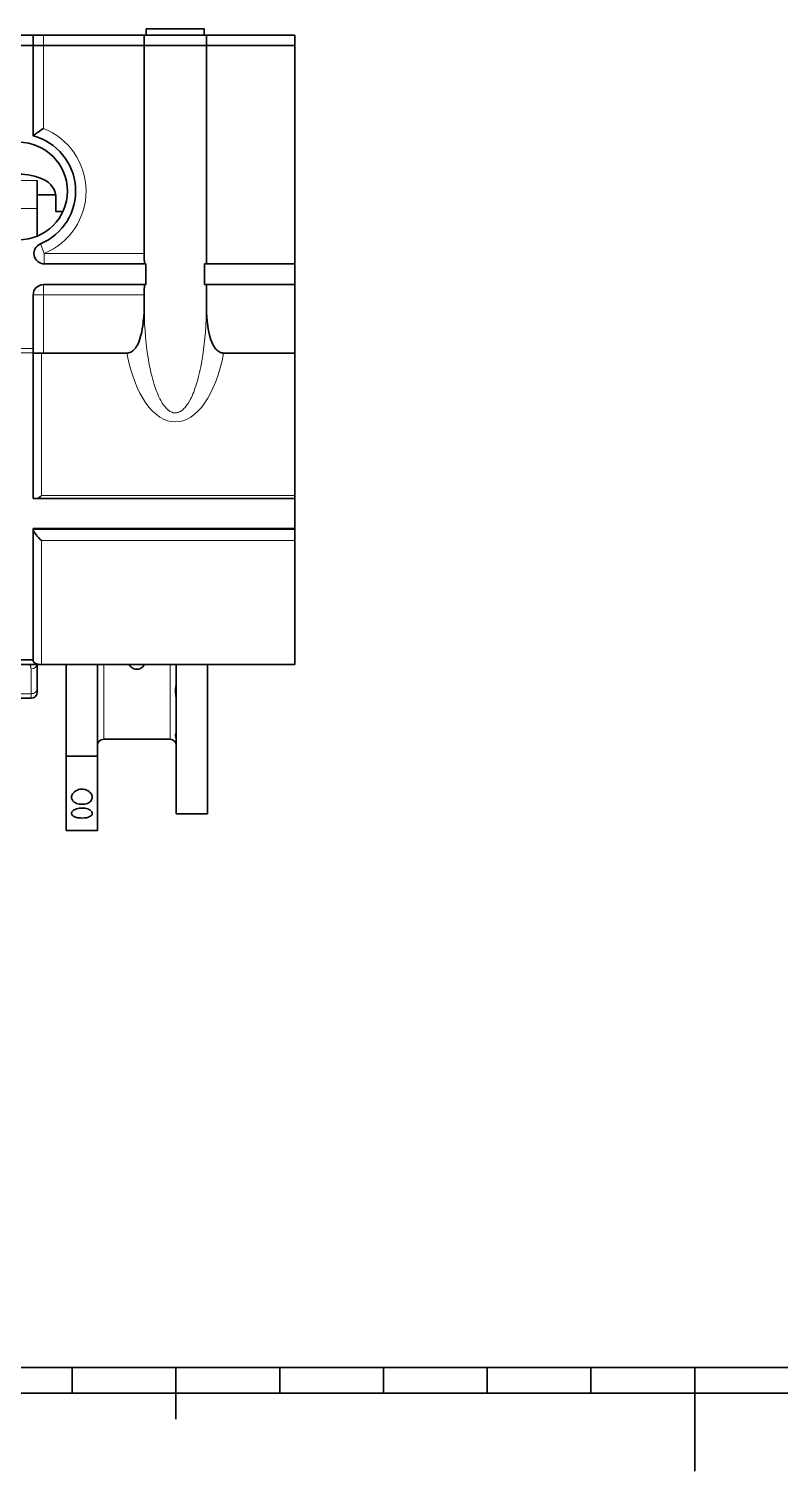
# Model space of a CAD drawing. Extents: x 0 to 420, y 0 to 297.
# Drawn here: x 145.8 to 218.2, y 0 to 138.9 of the extents above; entities that cross this region are included whole.
import ezdxf

# ---------------------------------------------------------------- set-up
doc = ezdxf.new("R2010")
doc.units = 0

msp = doc.modelspace()

# ---------------------------------------------------------------- linework, layer by layer
at = {"color": 7, "lineweight": 35, "ltscale": 0.066765}
msp.add_line((159.8, 138.94), (157.13, 138.94), dxfattribs=at)
at = {"color": 7, "lineweight": 35, "ltscale": 0.015}
for p, q in [((157.13, 138.34), (157.13, 138.94)), ((162.73, 138.34), (162.73, 138.94))]:
    msp.add_line(p, q, dxfattribs=at)
at = {"color": 7, "lineweight": 35, "ltscale": 0.073235}
msp.add_line((162.73, 138.94), (159.8, 138.94), dxfattribs=at)
at = {"color": 7, "lineweight": 35, "ltscale": 0.07}
for p, q in [((146.23, 138.34), (143.43, 138.34)), ((143.43, 137.34), (146.23, 137.34)), ((146.23, 137.34), (143.43, 137.34)), ((146.23, 78.14), (143.43, 78.14)), ((146.23, 77.71), (143.43, 77.71))]:
    msp.add_line(p, q, dxfattribs=at)
at = {"color": 7, "lineweight": 35, "ltscale": 0.025}
for p, q in [((146.23, 137.34), (146.23, 138.34)), ((147.23, 138.34), (146.23, 138.34)), ((156.93, 137.34), (156.93, 138.34)), ((162.93, 137.34), (162.93, 138.34)), ((171.44, 137.34), (171.44, 138.34)), ((147.23, 137.34), (146.23, 137.34)), ((147.23, 137.34), (146.23, 137.34)), ((146.23, 107.71), (147.23, 107.71))]:
    msp.add_line(p, q, dxfattribs=at)
at = {"color": 7, "lineweight": 13, "ltscale": 0.025}
for p, q in [((147.23, 137.34), (147.23, 138.34)), ((147.31, 117.3), (146.93, 118.22)), ((147.31, 117.3), (147.31, 116.3)), ((147.23, 113.3), (147.23, 114.3)), ((147.23, 113.3), (146.23, 113.3))]:
    msp.add_line(p, q, dxfattribs=at)
at = {"color": 7, "lineweight": 35, "ltscale": 0.242501}
for p, q in [((156.93, 138.34), (147.23, 138.34)), ((156.93, 137.34), (147.23, 137.34)), ((156.93, 137.34), (147.23, 137.34))]:
    msp.add_line(p, q, dxfattribs=at)
at = {"color": 7, "lineweight": 35, "ltscale": 0.15}
for p, q in [((162.93, 138.34), (156.93, 138.34)), ((162.93, 137.34), (156.93, 137.34)), ((162.93, 137.34), (156.93, 137.34))]:
    msp.add_line(p, q, dxfattribs=at)
at = {"color": 7, "lineweight": 35, "ltscale": 0.212749}
for p, q in [((171.44, 138.34), (162.93, 138.34)), ((171.44, 137.34), (162.93, 137.34)), ((171.44, 137.34), (162.93, 137.34))]:
    msp.add_line(p, q, dxfattribs=at)
at = {"color": 7, "lineweight": 35, "ltscale": 0.217744}
msp.add_line((146.23, 128.63), (146.23, 137.34), dxfattribs=at)
at = {"color": 7, "lineweight": 13, "ltscale": 0.199697}
msp.add_line((147.23, 129.35), (147.23, 137.34), dxfattribs=at)
at = {"color": 7, "lineweight": 35}
for p, q in [((156.93, 137.34), (156.93, 117.3)), ((162.93, 137.34), (162.93, 116.3)), ((171.44, 137.34), (171.44, 116.3)), ((146.23, 93.69), (171.44, 93.69)), ((171.44, 90.81), (146.23, 90.81)), ((171.44, 77.71), (147.03, 77.71)), ((10, 10), (410, 10)), ((110, 7.5), (310, 7.5))]:
    msp.add_line(p, q, dxfattribs=at)
at = {"color": 7, "lineweight": 13, "ltscale": 0.09}
for p, q in [((143.03, 124.33), (146.63, 124.33)), ((143.03, 121.63), (146.63, 121.63))]:
    msp.add_line(p, q, dxfattribs=at)
at = {"color": 7, "lineweight": 35, "ltscale": 0.067469}
msp.add_line((146.63, 121.63), (146.63, 124.33), dxfattribs=at)
at = {"color": 7, "lineweight": 35, "ltscale": 0.044298}
msp.add_line((146.63, 122.94), (148.4, 122.94), dxfattribs=at)
at = {"color": 7, "lineweight": 35, "ltscale": 0.031651}
msp.add_line((148.43, 122.6), (148.43, 121.34), dxfattribs=at)
at = {"color": 7, "lineweight": 35, "ltscale": 0.066704}
msp.add_line((146.63, 121.63), (146.63, 118.97), dxfattribs=at)
at = {"color": 7, "lineweight": 35, "ltscale": 0.016663}
msp.add_line((149.1, 121.34), (148.43, 121.34), dxfattribs=at)
at = {"color": 7, "lineweight": 13, "ltscale": 0.24056}
msp.add_line((147.31, 117.3), (156.93, 117.3), dxfattribs=at)
at = {"color": 7, "lineweight": 35, "ltscale": 0.24485}
msp.add_line((147.31, 116.3), (157.1, 116.3), dxfattribs=at)
at = {"color": 7, "lineweight": 35, "ltscale": 0.05}
for p, q in [((157.1, 114.3), (157.1, 116.3)), ((162.76, 114.3), (162.76, 116.3)), ((171.44, 116.3), (171.44, 114.3))]:
    msp.add_line(p, q, dxfattribs=at)
at = {"color": 7, "lineweight": 35, "ltscale": 0.217039}
for p, q in [((162.76, 116.3), (171.44, 116.3)), ((171.44, 114.3), (162.76, 114.3))]:
    msp.add_line(p, q, dxfattribs=at)
at = {"color": 7, "lineweight": 35, "ltscale": 0.24679}
msp.add_line((157.1, 114.3), (147.23, 114.3), dxfattribs=at)
at = {"color": 7, "lineweight": 35, "ltscale": 0.049633}
msp.add_line((162.93, 114.3), (162.93, 112.31), dxfattribs=at)
at = {"color": 7, "lineweight": 35, "ltscale": 0.164768}
msp.add_line((171.44, 114.3), (171.44, 107.71), dxfattribs=at)
at = {"color": 7, "lineweight": 35, "ltscale": 0.128345}
msp.add_line((146.23, 108.16), (146.23, 113.3), dxfattribs=at)
at = {"color": 7, "lineweight": 13, "ltscale": 0.139768}
msp.add_line((147.23, 107.71), (147.23, 113.3), dxfattribs=at)
at = {"color": 7, "lineweight": 13, "ltscale": 0.242501}
msp.add_line((156.93, 113.3), (147.23, 113.3), dxfattribs=at)
at = {"color": 7, "lineweight": 35, "ltscale": 0.024633}
msp.add_line((156.93, 113.3), (156.93, 112.31), dxfattribs=at)
at = {"color": 7, "lineweight": 13, "ltscale": 0.07}
for p, q in [((143.43, 108.16), (146.23, 108.16)), ((143.43, 107.73), (146.23, 107.73))]:
    msp.add_line(p, q, dxfattribs=at)
at = {"color": 7, "lineweight": 35, "ltscale": 0.010857}
msp.add_line((146.23, 107.73), (146.23, 108.16), dxfattribs=at)
at = {"color": 7, "lineweight": 35, "ltscale": 0.351079}
msp.add_line((146.23, 93.69), (146.23, 107.73), dxfattribs=at)
at = {"color": 7, "lineweight": 13, "ltscale": 0.343353}
msp.add_line((147.03, 93.97), (147.03, 107.71), dxfattribs=at)
at = {"color": 7, "lineweight": 35, "ltscale": 0.200897}
msp.add_line((155.27, 107.71), (147.23, 107.71), dxfattribs=at)
at = {"color": 7, "lineweight": 35, "ltscale": 0.171146}
msp.add_line((171.44, 107.71), (164.6, 107.71), dxfattribs=at)
at = {"color": 7, "lineweight": 35, "ltscale": 0.343353}
msp.add_line((171.44, 107.71), (171.44, 93.97), dxfattribs=at)
at = {"color": 7, "lineweight": 13}
for p, q in [((147.03, 93.97), (171.44, 93.97)), ((171.44, 90.72), (146.23, 90.72)), ((171.44, 89.65), (147.03, 89.65))]:
    msp.add_line(p, q, dxfattribs=at)
at = {"color": 7, "lineweight": 35, "ltscale": 0.008545}
msp.add_line((171.44, 93.63), (171.44, 93.97), dxfattribs=at)
at = {"color": 7, "lineweight": 35, "ltscale": 0.072062}
msp.add_line((171.44, 90.81), (171.44, 93.69), dxfattribs=at)
at = {"color": 7, "lineweight": 35, "ltscale": 0.316569}
msp.add_line((146.23, 78.14), (146.23, 90.81), dxfattribs=at)
at = {"color": 7, "lineweight": 35, "ltscale": 0.002172}
msp.add_line((171.44, 90.72), (171.44, 90.81), dxfattribs=at)
at = {"color": 7, "lineweight": 35, "ltscale": 0.026701}
msp.add_line((171.44, 89.65), (171.44, 90.72), dxfattribs=at)
at = {"color": 7, "lineweight": 13, "ltscale": 0.298553}
msp.add_line((147.03, 77.71), (147.03, 89.65), dxfattribs=at)
at = {"color": 7, "lineweight": 35, "ltscale": 0.298553}
msp.add_line((171.44, 89.65), (171.44, 77.71), dxfattribs=at)
at = {"color": 7, "lineweight": 35, "ltscale": 0.002171}
msp.add_line((146.23, 78.06), (146.23, 78.14), dxfattribs=at)
at = {"color": 7, "lineweight": 13, "ltscale": 0.059772}
msp.add_line((146.03, 74.89), (146.03, 77.28), dxfattribs=at)
at = {"color": 7, "lineweight": 35, "ltscale": 0.02}
msp.add_line((146.23, 77.71), (147.03, 77.71), dxfattribs=at)
at = {"color": 7, "lineweight": 35, "ltscale": 0.058707}
msp.add_line((146.63, 75.36), (146.63, 77.71), dxfattribs=at)
at = {"color": 7, "lineweight": 35, "ltscale": 0.22098}
for p, q in [((149.43, 68.87), (149.43, 77.71)), ((152.43, 68.87), (152.43, 77.71))]:
    msp.add_line(p, q, dxfattribs=at)
at = {"color": 7, "lineweight": 13, "ltscale": 0.18}
for p, q in [((153.03, 70.51), (153.03, 77.71)), ((159.43, 70.51), (159.43, 77.71))]:
    msp.add_line(p, q, dxfattribs=at)
at = {"color": 7, "lineweight": 35, "ltscale": 0.36}
for p, q in [((160.03, 63.31), (160.03, 77.71)), ((163.03, 63.31), (163.03, 77.71))]:
    msp.add_line(p, q, dxfattribs=at)
at = {"color": 7, "lineweight": 35, "ltscale": 0.00745}
msp.add_line((146.63, 75.06), (146.63, 75.36), dxfattribs=at)
at = {"color": 7, "lineweight": 13, "ltscale": 0.06}
msp.add_line((143.63, 74.89), (146.03, 74.89), dxfattribs=at)
at = {"color": 7, "lineweight": 35, "ltscale": 0.06}
msp.add_line((143.63, 74.46), (146.03, 74.46), dxfattribs=at)
at = {"color": 7, "lineweight": 13, "ltscale": 0.010643}
msp.add_line((146.03, 74.46), (146.03, 74.89), dxfattribs=at)
at = {"color": 7, "lineweight": 35, "ltscale": 0.16}
msp.add_line((153.03, 70.51), (159.43, 70.51), dxfattribs=at)
at = {"color": 7, "lineweight": 35, "ltscale": 0.075}
for p, q in [((149.43, 68.87), (152.43, 68.87)), ((160.03, 63.31), (163.03, 63.31)), ((149.43, 61.71), (152.43, 61.71))]:
    msp.add_line(p, q, dxfattribs=at)
at = {"color": 7, "lineweight": 35, "ltscale": 0.17902}
for p, q in [((149.43, 61.71), (149.43, 68.87)), ((152.43, 61.71), (152.43, 68.87))]:
    msp.add_line(p, q, dxfattribs=at)
at = {"color": 7, "lineweight": 35, "ltscale": 0.0625}
for p, q in [((150, 10), (150, 7.5)), ((170, 10), (170, 7.5)), ((180, 10), (180, 7.5)), ((190, 10), (190, 7.5)), ((200, 10), (200, 7.5))]:
    msp.add_line(p, q, dxfattribs=at)
at = {"color": 7, "lineweight": 35, "ltscale": 0.125}
msp.add_line((160, 10), (160, 5), dxfattribs=at)
at = {"color": 7, "lineweight": 35, "ltscale": 0.25}
msp.add_line((210, 10), (210, 0), dxfattribs=at)
at = {"color": 7, "lineweight": 35}
for points in [[(156.93, 117.3), (156.93, 116.96), (156.93, 116.8), (156.94, 116.65), (156.95, 116.58), (156.96, 116.51), (156.97, 116.44), (156.98, 116.4), (157, 116.37), (157.02, 116.34), (157.04, 116.32), (157.07, 116.3), (157.1, 116.3)], [(156.93, 113.3), (156.93, 113.64), (156.93, 113.8), (156.94, 113.95), (156.95, 114.02), (156.96, 114.09), (156.97, 114.16), (156.98, 114.19), (157, 114.23), (157.02, 114.26), (157.04, 114.28), (157.07, 114.29), (157.1, 114.3)], [(155.27, 107.71), (155.33, 107.71), (155.38, 107.72), (155.47, 107.73), (155.56, 107.76), (155.64, 107.79), (155.74, 107.85), (155.84, 107.91), (155.92, 107.99), (156.01, 108.08), (156.1, 108.19), (156.17, 108.29), (156.26, 108.44), (156.34, 108.6), (156.41, 108.75), (156.49, 108.97), (156.56, 109.19), (156.62, 109.42), (156.7, 109.73), (156.75, 110.03), (156.8, 110.34), (156.83, 110.56), (156.85, 110.77), (156.89, 111.19), (156.92, 111.61), (156.93, 111.96), (156.93, 112.31)], [(164.6, 107.71), (164.54, 107.71), (164.48, 107.72), (164.39, 107.73), (164.3, 107.76), (164.22, 107.79), (164.12, 107.85), (164.03, 107.91), (163.94, 107.99), (163.85, 108.08), (163.77, 108.19), (163.69, 108.29), (163.6, 108.44), (163.52, 108.6), (163.45, 108.75), (163.37, 108.97), (163.3, 109.19), (163.24, 109.42), (163.17, 109.73), (163.11, 110.04), (163.06, 110.34), (163.03, 110.56), (163.01, 110.77), (162.97, 111.19), (162.95, 111.61), (162.93, 111.96), (162.93, 112.31)], [(147.03, 89.65), (146.89, 89.79), (146.75, 89.93), (146.61, 90.08), (146.51, 90.2), (146.43, 90.32), (146.35, 90.43), (146.29, 90.54), (146.26, 90.59), (146.24, 90.64), (146.23, 90.68), (146.23, 90.72)], [(155.5, 77.71), (155.56, 77.61), (155.62, 77.52), (155.7, 77.44), (155.79, 77.38), (155.88, 77.32), (155.98, 77.28), (156.09, 77.25), (156.2, 77.24), (156.31, 77.24), (156.42, 77.26), (156.52, 77.3), (156.62, 77.34), (156.72, 77.4), (156.8, 77.48), (156.87, 77.56), (156.92, 77.63), (156.96, 77.71)], [(160.03, 74.29), (160.03, 74.36), (160.02, 74.51), (160, 74.66), (159.98, 74.82), (159.96, 74.97), (159.95, 75.05), (159.95, 75.16), (159.96, 75.32), (159.98, 75.49), (160, 75.62), (160.02, 75.73), (160.03, 75.79), (160.03, 75.86)], [(160.03, 70.33), (160.03, 70.4), (160.02, 70.46), (160.01, 70.54), (159.98, 70.69), (159.96, 70.82), (159.95, 70.87), (159.95, 70.94), (159.95, 70.97), (159.96, 71), (159.98, 71.03), (159.99, 71.05), (160.01, 71.06), (160.02, 71.06)], [(160.02, 71.06), (160.02, 71.06), (160.03, 71.05), (160.03, 71.04)], [(149.93, 64.91), (149.94, 64.99), (149.95, 65.07), (149.98, 65.15), (150.03, 65.23), (150.08, 65.3), (150.14, 65.38), (150.22, 65.45), (150.3, 65.51), (150.4, 65.57), (150.5, 65.61), (150.61, 65.65), (150.73, 65.68), (150.85, 65.69), (150.97, 65.69), (151.1, 65.68), (151.23, 65.66), (151.35, 65.62), (151.45, 65.57), (151.55, 65.52), (151.63, 65.46), (151.71, 65.39), (151.75, 65.35), (151.79, 65.3), (151.82, 65.25), (151.85, 65.21), (151.88, 65.13), (151.91, 65.06), (151.93, 64.98), (151.93, 64.91)], [(151.93, 64.91), (151.92, 64.83), (151.9, 64.75), (151.87, 64.67), (151.82, 64.59), (151.76, 64.52), (151.72, 64.49), (151.68, 64.45), (151.63, 64.42), (151.58, 64.39), (151.47, 64.33), (151.34, 64.29), (151.21, 64.26), (151.08, 64.24), (150.94, 64.24), (150.8, 64.24), (150.66, 64.26), (150.53, 64.29), (150.41, 64.33), (150.3, 64.38), (150.2, 64.44), (150.15, 64.48), (150.11, 64.51), (150.06, 64.57), (150.01, 64.63), (149.98, 64.7), (149.95, 64.76), (149.94, 64.84), (149.93, 64.91)], [(149.93, 63.36), (149.94, 63.4), (149.95, 63.45), (149.97, 63.5), (150, 63.53), (150.02, 63.57), (150.06, 63.6), (150.1, 63.63), (150.19, 63.7), (150.29, 63.75), (150.41, 63.8), (150.54, 63.83), (150.67, 63.86), (150.81, 63.88), (150.95, 63.88), (151.09, 63.87), (151.23, 63.85), (151.36, 63.82), (151.49, 63.79), (151.59, 63.74), (151.68, 63.69), (151.77, 63.63), (151.83, 63.57), (151.88, 63.51), (151.91, 63.46), (151.93, 63.41), (151.93, 63.36)], [(151.93, 63.36), (151.92, 63.3), (151.91, 63.25), (151.88, 63.2), (151.83, 63.16), (151.8, 63.13), (151.76, 63.1), (151.67, 63.05), (151.58, 63.01), (151.47, 62.98), (151.36, 62.95), (151.27, 62.94), (151.18, 62.93), (151, 62.91), (150.81, 62.92), (150.63, 62.93), (150.54, 62.94), (150.45, 62.96), (150.37, 62.98), (150.3, 63.01), (150.23, 63.03), (150.18, 63.06), (150.13, 63.08), (150.08, 63.11), (150.03, 63.15), (149.99, 63.2), (149.96, 63.25), (149.94, 63.3), (149.93, 63.36)]]:
    msp.add_lwpolyline(points, dxfattribs=at)
at = {"color": 7, "lineweight": 13}
msp.add_lwpolyline([(162.93, 112.31), (162.92, 111.66), (162.91, 111.01), (162.88, 110.35), (162.83, 109.7), (162.79, 109.15), (162.73, 108.6), (162.66, 108.04), (162.59, 107.49), (162.5, 106.94), (162.39, 106.39), (162.34, 106.12), (162.28, 105.84), (162.18, 105.44), (162.07, 105.04), (161.95, 104.64), (161.83, 104.29), (161.71, 103.95), (161.63, 103.77), (161.56, 103.6), (161.49, 103.44), (161.41, 103.29), (161.29, 103.07), (161.16, 102.86), (161.09, 102.75), (161.02, 102.64), (160.94, 102.55), (160.87, 102.46), (160.76, 102.35), (160.65, 102.25), (160.53, 102.15), (160.43, 102.08), (160.31, 102.03), (160.2, 101.98), (160.14, 101.97), (160.08, 101.95), (159.96, 101.94), (159.85, 101.95), (159.73, 101.96), (159.63, 102), (159.52, 102.04), (159.42, 102.09), (159.35, 102.14), (159.28, 102.19), (159.21, 102.25), (159.14, 102.31), (159.07, 102.38), (159.01, 102.45), (158.88, 102.6), (158.76, 102.76), (158.68, 102.89), (158.6, 103.01), (158.53, 103.15), (158.45, 103.29), (158.32, 103.56), (158.24, 103.74), (158.17, 103.91), (158.1, 104.1), (158.03, 104.3), (157.9, 104.68), (157.83, 104.92), (157.76, 105.17), (157.69, 105.43), (157.62, 105.69), (157.51, 106.2), (157.45, 106.49), (157.39, 106.78), (157.34, 107.1), (157.29, 107.41), (157.2, 108.02), (157.13, 108.64), (157.06, 109.26), (157.02, 109.87), (156.98, 110.48), (156.95, 111.09), (156.94, 111.7), (156.93, 112.31)], dxfattribs=at)
at = {"color": 7, "lineweight": 35}
msp.add_circle((144.83, 123.31), 4.7, dxfattribs=at)
for centre, radius, start, end in [((158.62, 112.51), 20.33, 124.0747, 127.5514), ((144.83, 123.31), 5.5, 292.4064, 75.2534), ((144.83, 118.94), 6, 66.4218, 113.5782), ((146.43, 122.6), 2, 0, 66.4218), ((147.31, 117.3), 1, 112.4064, 270), ((147.23, 113.3), 1, 90, 180), ((146.03, 75.06), 0.6, 270, 360), ((153.03, 69.91), 0.6, 90, 180), ((159.43, 69.91), 0.6, 0, 90)]:
    msp.add_arc(centre, radius, start, end, dxfattribs=at)
at = {"color": 7, "lineweight": 13}
msp.add_arc((144.83, 123.31), 6.5, 292.4064, 68.3318, dxfattribs=at)
for centre, major_axis, ratio, start_param, end_param in [((159.93, 111.44), (0, 10.37), 0.482103, 1.939401, 4.343784), ((144.83, 77.28), (1.2, 0), 0.790142, 0.000242, 0.470934), ((146.03, 77.75), (-0.6, 0), 0.787143, 1.570796, 3.05159), ((146.03, 75.36), (-0.6, 0), 0.787143, 1.570796, 3.141593)]:
    msp.add_ellipse(centre, major_axis=major_axis, ratio=ratio, start_param=start_param, end_param=end_param, dxfattribs=at)
at = {"color": 7, "lineweight": 35}
for centre, major_axis, ratio, start_param, end_param in [((147.03, 94.32), (0.776, 0.775), 0.227757, 4.023445, 4.490842), ((147.03, 78.06), (-0.8, 0), 0.43427, 0, 1.570796)]:
    msp.add_ellipse(centre, major_axis=major_axis, ratio=ratio, start_param=start_param, end_param=end_param, dxfattribs=at)

doc.saveas('drawing.dxf')
